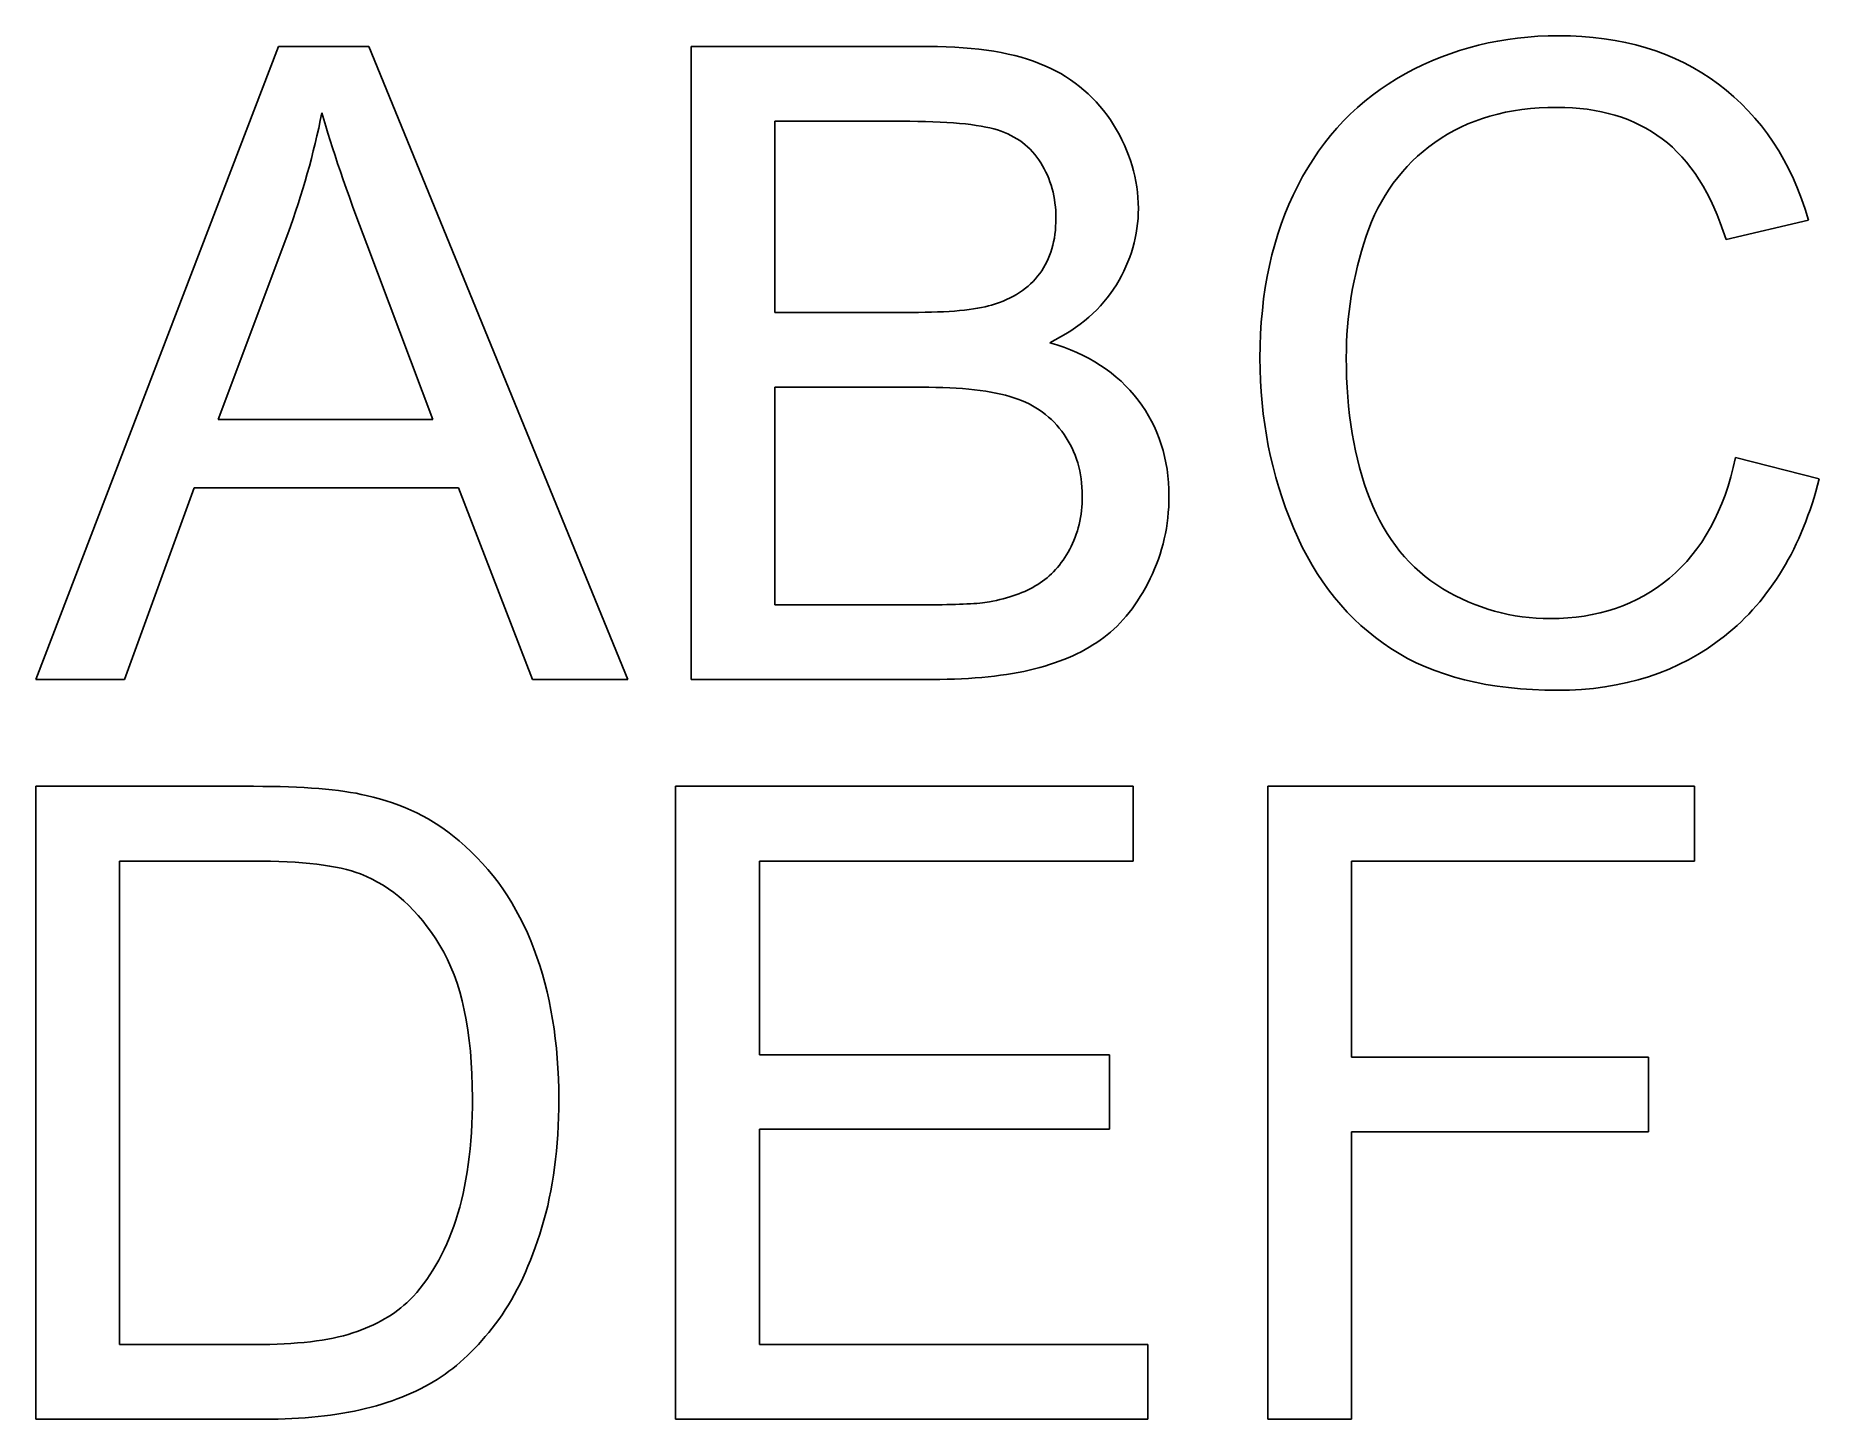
# Model space of a CAD drawing. Header units: millimetres. Extents: x 10 to 38.2, y -1.9 to 20.
import ezdxf

# ---------------------------------------------------------------- set-up
doc = ezdxf.new("R2010")
doc.units = ezdxf.units.MM
doc.layers.get('0').update_dxf_attribs({"lineweight": 25, "true_color": 0xffffff})

msp = doc.modelspace()

# ---------------------------------------------------------------- linework, layer by layer
for p, q in [((10, 9.829), (13.84, 19.829)), ((13.84, 19.829), (15.266, 19.829)), ((15.266, 19.829), (19.359, 9.829)), ((20.36, 9.829), (20.36, 19.829)), ((20.36, 19.829), (24.112, 19.829)), ((23.682, 18.649), (21.683, 18.649)), ((21.683, 18.649), (21.683, 15.628)), ((38.019, 17.087), (36.716, 16.78)), ((13.984, 16.869), (12.885, 13.936)), ((16.276, 13.936), (15.232, 16.705)), ((21.683, 15.628), (23.846, 15.628)), ((23.996, 14.447), (21.683, 14.447)), ((21.683, 14.447), (21.683, 11.01)), ((12.885, 13.936), (16.276, 13.936)), ((36.866, 13.336), (38.189, 13.001)), ((12.503, 12.858), (11.405, 9.829)), ((16.685, 12.858), (12.503, 12.858)), ((17.851, 9.829), (16.685, 12.858)), ((21.683, 11.01), (24.173, 11.01)), ((11.405, 9.829), (10, 9.829)), ((19.359, 9.829), (17.851, 9.829)), ((24.173, 9.829), (20.36, 9.829)), ((10, -1.859), (10, 8.141)), ((10, 8.141), (13.445, 8.141)), ((20.114, -1.859), (20.114, 8.141)), ((20.114, 8.141), (27.345, 8.141)), ((27.345, 8.141), (27.345, 6.961)), ((29.471, -1.859), (29.471, 8.141)), ((29.471, 8.141), (36.217, 8.141)), ((36.217, 8.141), (36.217, 6.961)), ((13.424, 6.961), (11.323, 6.961)), ((11.323, 6.961), (11.323, -0.679)), ((27.345, 6.961), (21.437, 6.961)), ((21.437, 6.961), (21.437, 3.898)), ((36.217, 6.961), (30.795, 6.961)), ((30.795, 6.961), (30.795, 3.864)), ((21.437, 3.898), (26.969, 3.898)), ((26.969, 3.898), (26.969, 2.725)), ((30.795, 3.864), (35.488, 3.864)), ((35.488, 3.864), (35.488, 2.684)), ((26.969, 2.725), (21.437, 2.725)), ((21.437, 2.725), (21.437, -0.679)), ((35.488, 2.684), (30.795, 2.684)), ((30.795, 2.684), (30.795, -1.859)), ((11.323, -0.679), (13.458, -0.679)), ((21.437, -0.679), (27.577, -0.679)), ((27.577, -0.679), (27.577, -1.859)), ((13.608, -1.859), (10, -1.859)), ((27.577, -1.859), (20.114, -1.859)), ((30.795, -1.859), (29.471, -1.859))]:
    msp.add_line(p, q)
for points in [[(24.112, 19.829), (24.876, 19.829), (25.488, 19.728), (25.95, 19.526)], [(31.644, 19.396), (32.378, 19.799), (33.187, 20), (34.069, 20)], [(34.069, 20), (35.069, 20), (35.911, 19.745), (36.593, 19.236)], [(25.95, 19.526), (26.412, 19.324), (26.773, 19.012), (27.035, 18.591)], [(29.946, 17.63), (30.343, 18.405), (30.91, 18.994), (31.644, 19.396)], [(36.593, 19.236), (37.275, 18.727), (37.75, 18.01), (38.019, 17.087)], [(14.523, 18.779), (14.395, 18.138), (14.216, 17.501), (13.984, 16.869)], [(15.232, 16.705), (14.914, 17.547), (14.677, 18.238), (14.523, 18.779)], [(25.203, 18.51), (24.907, 18.603), (24.4, 18.649), (23.682, 18.649)], [(34.042, 18.868), (33.273, 18.868), (32.631, 18.683), (32.115, 18.315)], [(35.706, 18.37), (35.265, 18.702), (34.71, 18.868), (34.042, 18.868)], [(25.885, 17.991), (25.726, 18.244), (25.499, 18.416), (25.203, 18.51)], [(27.035, 18.591), (27.296, 18.171), (27.427, 17.731), (27.427, 17.271)], [(36.716, 16.78), (36.484, 17.508), (36.147, 18.038), (35.706, 18.37)], [(32.115, 18.315), (31.599, 17.947), (31.236, 17.452), (31.027, 16.832)], [(26.124, 17.115), (26.124, 17.447), (26.044, 17.739), (25.885, 17.991)], [(29.349, 14.905), (29.349, 15.946), (29.548, 16.854), (29.946, 17.63)], [(27.427, 17.271), (27.427, 16.844), (27.311, 16.442), (27.079, 16.064)], [(25.868, 16.241), (26.039, 16.473), (26.124, 16.764), (26.124, 17.115)], [(31.027, 16.832), (30.818, 16.211), (30.713, 15.571), (30.713, 14.911)], [(25.108, 15.744), (25.444, 15.844), (25.698, 16.01), (25.868, 16.241)], [(27.079, 16.064), (26.847, 15.687), (26.497, 15.382), (26.028, 15.15)], [(23.846, 15.628), (24.432, 15.628), (24.853, 15.666), (25.108, 15.744)], [(26.028, 15.15), (26.633, 14.973), (27.098, 14.67), (27.423, 14.243)], [(29.877, 12.224), (29.525, 13.056), (29.349, 13.95), (29.349, 14.905)], [(30.713, 14.911), (30.713, 14.061), (30.837, 13.319), (31.085, 12.684)], [(25.459, 14.28), (25.12, 14.392), (24.632, 14.447), (23.996, 14.447)], [(26.253, 13.701), (26.062, 13.976), (25.798, 14.169), (25.459, 14.28)], [(27.423, 14.243), (27.748, 13.815), (27.911, 13.311), (27.911, 12.729)], [(26.54, 12.729), (26.54, 13.101), (26.444, 13.425), (26.253, 13.701)], [(35.822, 11.432), (36.336, 11.86), (36.684, 12.494), (36.866, 13.336)], [(38.189, 13.001), (37.912, 11.915), (37.413, 11.086), (36.692, 10.515)], [(26.342, 11.886), (26.474, 12.129), (26.54, 12.41), (26.54, 12.729)], [(27.911, 12.729), (27.911, 12.26), (27.812, 11.825), (27.614, 11.422)], [(31.085, 12.684), (31.333, 12.05), (31.718, 11.576), (32.241, 11.262)], [(31.419, 10.317), (30.744, 10.756), (30.23, 11.392), (29.877, 12.224)], [(25.837, 11.33), (26.042, 11.457), (26.21, 11.643), (26.342, 11.886)], [(25.073, 11.057), (25.378, 11.112), (25.633, 11.203), (25.837, 11.33)], [(27.614, 11.422), (27.417, 11.02), (27.172, 10.709), (26.881, 10.491)], [(33.939, 10.791), (34.681, 10.791), (35.308, 11.005), (35.822, 11.432)], [(24.173, 11.01), (24.6, 11.01), (24.901, 11.025), (25.073, 11.057)], [(32.241, 11.262), (32.764, 10.948), (33.33, 10.791), (33.939, 10.791)], [(26.881, 10.491), (26.59, 10.273), (26.225, 10.108), (25.786, 9.997)], [(36.692, 10.515), (35.971, 9.944), (35.09, 9.659), (34.049, 9.659)], [(34.049, 9.659), (32.971, 9.659), (32.094, 9.878), (31.419, 10.317)], [(25.786, 9.997), (25.347, 9.885), (24.81, 9.829), (24.173, 9.829)], [(13.445, 8.141), (14.222, 8.141), (14.816, 8.093), (15.225, 7.997)], [(15.225, 7.997), (15.798, 7.866), (16.287, 7.627), (16.692, 7.281)], [(16.692, 7.281), (17.219, 6.836), (17.614, 6.266), (17.875, 5.573)], [(15.136, 6.756), (14.782, 6.892), (14.211, 6.961), (13.424, 6.961)], [(16.388, 5.627), (16.045, 6.189), (15.628, 6.565), (15.136, 6.756)], [(16.903, 3.216), (16.903, 4.262), (16.731, 5.065), (16.388, 5.627)], [(17.875, 5.573), (18.137, 4.879), (18.267, 4.087), (18.267, 3.195)], [(16.641, 1.289), (16.816, 1.819), (16.903, 2.461), (16.903, 3.216)], [(18.267, 3.195), (18.267, 2.436), (18.179, 1.763), (18.001, 1.176)], [(15.907, 0.023), (16.221, 0.337), (16.465, 0.759), (16.641, 1.289)], [(18.001, 1.176), (17.824, 0.59), (17.597, 0.104), (17.319, -0.28)], [(15.01, -0.495), (15.385, -0.372), (15.684, -0.199), (15.907, 0.023)], [(17.319, -0.28), (17.042, -0.664), (16.738, -0.967), (16.409, -1.187)], [(13.458, -0.679), (14.118, -0.679), (14.635, -0.618), (15.01, -0.495)], [(16.409, -1.187), (16.079, -1.408), (15.681, -1.575), (15.215, -1.689)], [(15.215, -1.689), (14.749, -1.802), (14.213, -1.859), (13.608, -1.859)]]:
    msp.add_open_spline(points, degree=3)

doc.saveas('drawing.dxf')
